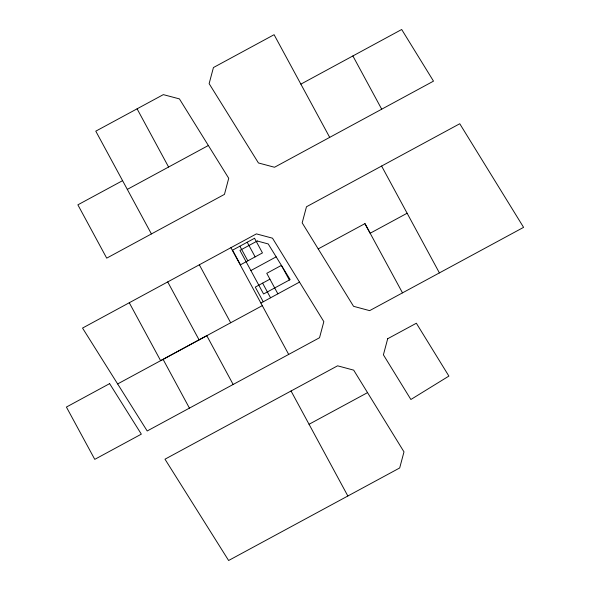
<?xml version="1.0" encoding="UTF-8"?>
<svg xmlns="http://www.w3.org/2000/svg" width="590" height="590" viewBox="0 0 590 590"><rect width="100%" height="100%" fill="white"/><g stroke="black" fill="none" stroke-linecap="round" stroke-linejoin="round"><path stroke-width="0.89" d="M300.878 84.134L401.687 29.5L433.502 81.14L274.527 167.258L258.435 162.958L209.133 83.64L213.433 67.548L274.092 34.699L329.699 137.374M127.307 189.39L208.358 145.494M230.919 247.675L82.534 328.07L147.198 430.973L319.537 337.731L323.836 321.639L272.499 238.183L256.407 233.883L230.919 247.675L288.687 354.42M381.605 166.055L459.757 123.745L523.588 227.356L369.642 310.642L353.55 306.313L302.176 222.858L306.476 206.766L381.605 166.055L439.402 272.897M250.883 270.552L276.164 256.856M269.932 279.173L255.286 287.101L263.214 301.748M407.122 213.233L370.144 233.256L364.945 223.625L318.202 248.914M260.905 303.046L299.514 282.094M262.307 305.642L160.628 360.682L129.276 302.744M117.646 383.935L206.795 335.688L233.153 384.466M122.58 180.651L77.873 204.833L106.709 258.147L224.458 194.376L228.721 178.283L179.412 98.891L163.327 94.629L95.787 131.164L151.416 233.928M309.049 424.276L367.541 392.63L403.988 451.866L399.688 467.959L228.618 560.5L164.986 459.19L337.591 365.815L353.683 370.144L367.541 392.63M364.945 223.625L402.491 292.854M352.879 55.939L381.7 109.187M289.343 280.029L281.408 265.382L266.761 273.318L277.868 293.82M247.21 242.232L255.138 256.879M262.609 283.134L270.537 297.78M239.887 246.2L247.815 260.846M291.047 390.993L347.849 495.998M137.087 108.826L168.593 167.029M199.332 264.799L230.683 322.767M167.722 281.924L199.073 339.862M163.083 359.347L189.434 408.125M387.696 338.726L383.404 354.819L410.883 399.496L448.894 376.088L416.356 323.231L387.696 338.726M254.533 238.264L232.556 250.16L240.491 264.807L262.462 252.911L254.533 238.264M257.247 241.008L239.953 250.374L263.575 293.982L290.155 279.594L268.214 243.936L257.247 241.008M109.622 383.633L66.412 407.056L94.761 459.359L141.334 434.144L109.622 383.633"/></g></svg>
